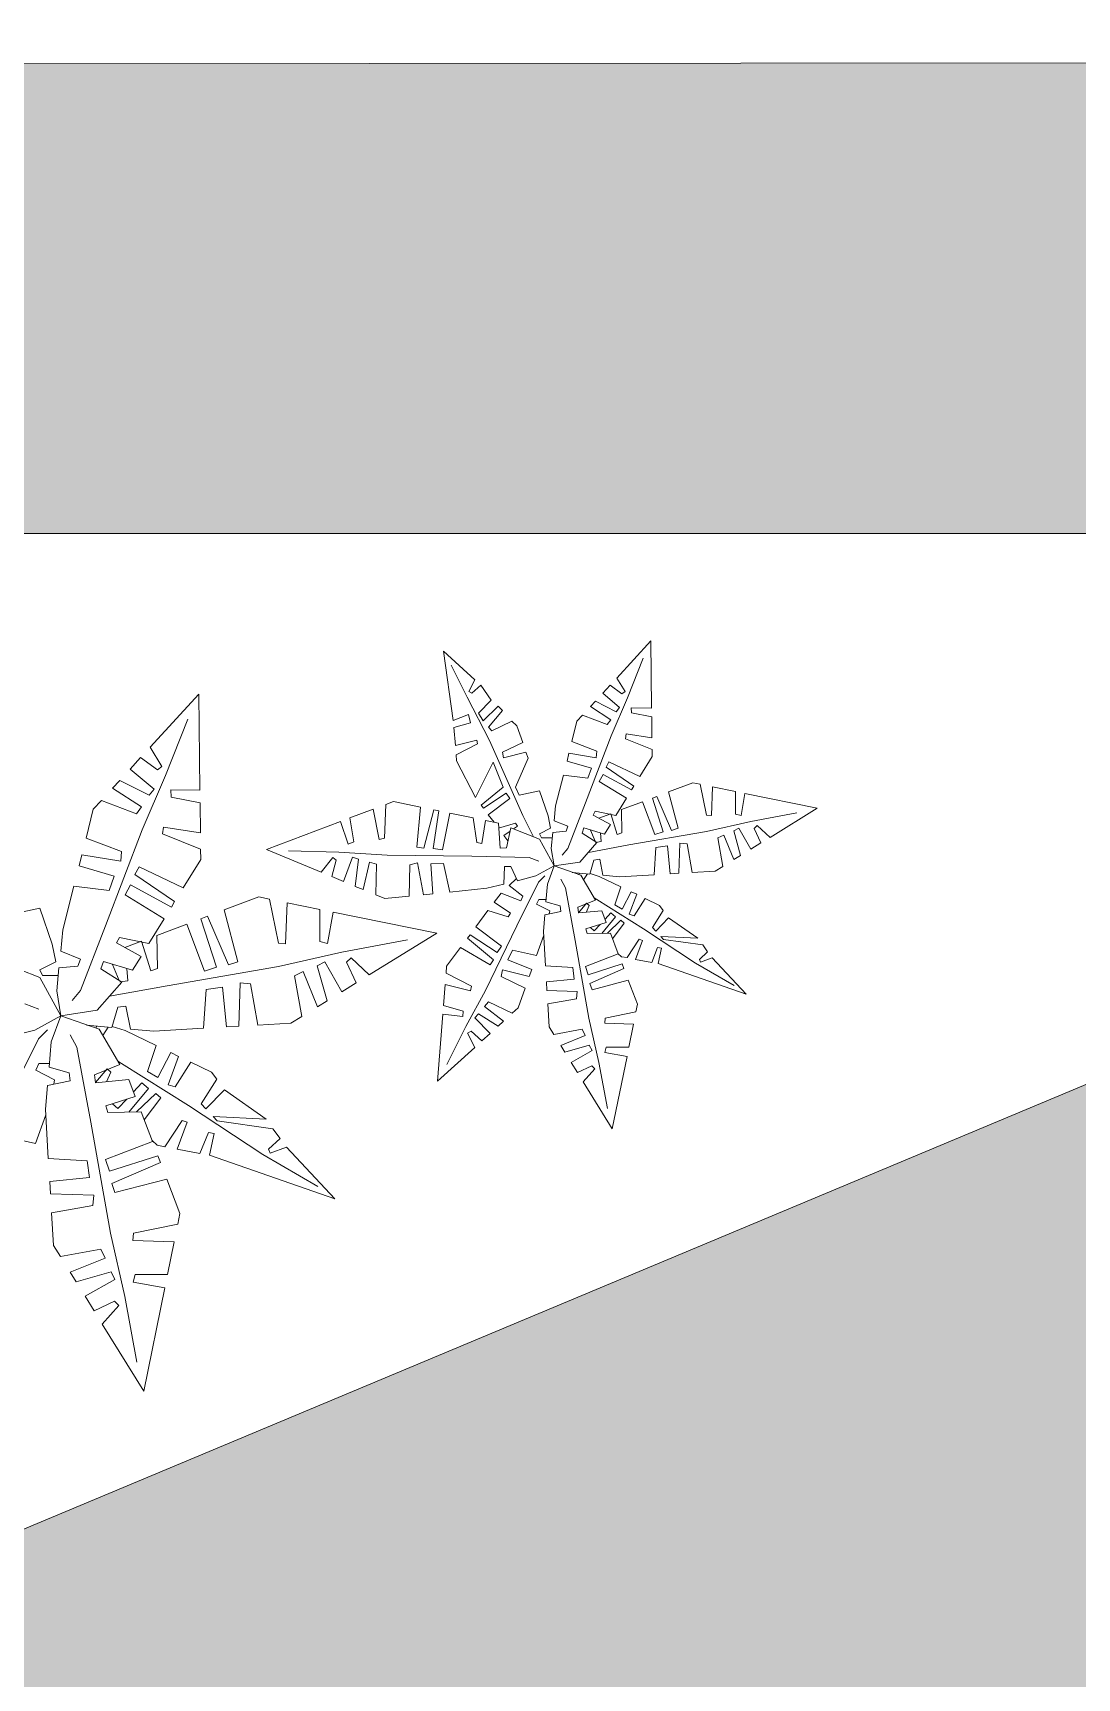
# Model space of a CAD drawing. Header units: millimetres. Extents: x 19901 to 42199, y 14545 to 21214.
# Drawn here: x 24332.3 to 24398.2, y 17520.2 to 17624.2 of the extents above; entities that cross this region are included whole.
import ezdxf

# ---------------------------------------------------------------- set-up
doc = ezdxf.new("R2010")
doc.units = ezdxf.units.MM
for name, color, linetype, lineweight in [('VEGETAZIONE', 94, 'Continuous', 5), ('vetro', 140, 'Continuous', 15), ('Wall', 7, 'Continuous', 20)]:
    doc.layers.add(name, color=color, linetype=linetype, lineweight=lineweight)

msp = doc.modelspace()

# ---------------------------------------------------------------- hatches: boundary and pattern name
at = {"layer": 'Wall', "true_color": 0x636466}
h = msp.add_hatch(color=251, dxfattribs=at)
h.dxf.hatch_style = 1
h.paths.add_polyline_path([(26447.66, 17149.14), (26357.68, 17111.46), (26380.85, 17056.12), (26470.84, 17093.8)])
h.paths.add_polyline_path([(26850.52, 17252.78), (26840.15, 17277.56), (26754.36, 17277.56), (26447.66, 17149.14), (26470.84, 17093.8)])
h.paths.add_polyline_path([(26827.35, 17308.13), (26754.36, 17277.56), (26840.15, 17277.56)])
h.paths.add_polyline_path([(26909.7, 17277.56), (26840.15, 17277.56), (26850.52, 17252.78)])
h.paths.add_polyline_path([(27263.82, 17425.85), (27240.65, 17481.19), (26827.35, 17308.13), (26840.15, 17277.56), (26909.7, 17277.56)])
h.paths.add_polyline_path([(27661.97, 17592.56), (27661.97, 17592.56), (27638.79, 17647.91), (27240.65, 17481.19), (27263.82, 17425.85)])
h.paths.add_polyline_path([(28226.14, 17828.81), (28202.97, 17884.15), (27733.61, 17687.61), (27733.61, 17622.56)])
h.paths.add_polyline_path([(27733.61, 17687.61), (27638.79, 17647.91), (27661.97, 17592.56), (27733.61, 17622.56)])
h.paths.add_polyline_path([(28334.5, 17939.23), (28202.97, 17884.15), (28226.14, 17828.81), (28357.68, 17883.88)])
h.paths.add_polyline_path([(25309.79, 17939.23), (25178.27, 17884.15), (25201.44, 17828.81), (25332.97, 17883.88)])
h.paths.add_polyline_path([(25178.27, 17884.15), (25083.35, 17844.41), (25106.52, 17789.06), (25201.44, 17828.81)])
h.paths.add_polyline_path([(25083.35, 17844.41), (24708.9, 17687.61), (24708.9, 17622.56), (25106.52, 17789.06)])
h.paths.add_polyline_path([(24708.9, 17622.56), (24708.9, 17687.61), (24458.74, 17582.86), (24481.91, 17527.52)])
h.paths.add_polyline_path([(24458.74, 17582.86), (24274.16, 17505.57), (24297.33, 17450.23), (24481.91, 17527.52)])
h.paths.add_polyline_path([(23648.16, 17243.44), (23332.97, 17111.46), (23356.14, 17056.12), (23671.33, 17188.1)])
h.paths.add_polyline_path([(23825.81, 17252.78), (23815.43, 17277.56), (23729.65, 17277.56), (23648.16, 17243.44), (23671.33, 17188.1)])
h.paths.add_polyline_path([(23802.64, 17308.13), (23729.65, 17277.56), (23815.43, 17277.56)])
h.paths.add_polyline_path([(23956.52, 17307.52), (23933.35, 17362.86), (23802.64, 17308.13), (23815.43, 17277.56), (23884.99, 17277.56)])
h.paths.add_polyline_path([(23884.99, 17277.56), (23815.43, 17277.56), (23825.81, 17252.78)])
h.paths.add_polyline_path([(24092.69, 17429.58), (23933.35, 17362.86), (23956.52, 17307.52), (24115.87, 17374.24)])
h = msp.add_hatch(color=251, dxfattribs=at)
h.dxf.hatch_style = 1
h.paths.add_polyline_path([(23986.52, 17592.56), (24115.87, 17592.56), (24115.87, 17622.19), (23956.52, 17622.56), (23956.52, 17372.56), (23986.52, 17385.13)])
h.paths.add_polyline_path([(24553.23, 17622.43), (24275.88, 17622.19), (24275.88, 17609.01), (24275.87, 17592.56), (24481.91, 17592.56)])
h.paths.add_polyline_path([(25106.52, 17622.56), (24708.9, 17622.56), (24637.25, 17592.56), (24694.25, 17592.56), (24694.25, 17592.56), (24697.25, 17592.56), (24754.25, 17592.56), (24754.25, 17592.56), (24757.25, 17592.56), (24784.25, 17592.56), (24784.25, 17592.56), (24787.25, 17592.56), (24934.25, 17592.56), (24934.25, 17592.56), (24937.25, 17592.56), (25076.52, 17592.56), (25076.52, 17502.56), (25076.52, 17490.06), (25086.52, 17490.06), (25086.52, 17575.06), (25096.52, 17575.06), (25096.52, 17490.06), (25106.52, 17490.06)])
h.paths.add_polyline_path([(24861.52, 17592.56), (24851.52, 17592.56), (24851.52, 17527.73), (24861.52, 17527.73)], flags=17)
h.paths.add_polyline_path([(25076.52, 17382.56), (24861.52, 17382.56), (24861.52, 17442.73), (24851.52, 17442.73), (24851.52, 17372.56), (25076.52, 17372.56)])
h.paths.add_polyline_path([(25106.52, 17410.06), (25076.52, 17410.06), (25076.52, 17227.56), (25084.02, 17227.56), (25084.02, 17347.56), (25099.02, 17347.56), (25099.02, 17227.56), (25106.52, 17227.56)])
h.paths.add_polyline_path([(25106.52, 17010.06), (25076.52, 17010.06), (25076.52, 16872.56), (25076.52, 16842.56), (25106.52, 16842.56)])
h.paths.add_polyline_path([(24786.52, 16967.56), (24756.52, 16967.56), (24756.52, 16962.56), (24756.52, 16842.56), (24786.52, 16842.56), (24786.52, 16872.56)])
h.paths.add_polyline_path([(24786.52, 17377.56), (24746.52, 17377.56), (24746.52, 17347.56), (24786.52, 17347.56)])
h.paths.add_polyline_path([(24396.52, 17377.56), (24356.52, 17377.56), (24356.52, 17347.56), (24368.39, 17347.56), (24396.52, 17347.56)])
h.paths.add_polyline_path([(24386.52, 16967.56), (24356.52, 16967.56), (24356.52, 16872.56), (24336.52, 16872.56), (24336.52, 16842.56), (24386.52, 16842.56)])
h.paths.add_polyline_path([(23986.52, 16962.56), (23986.52, 17320.08), (23956.52, 17307.52), (23956.52, 16842.56), (24119.02, 16842.56), (24119.02, 16850.06), (23999.02, 16850.06), (23999.02, 16865.06), (24119.02, 16865.06), (24119.02, 16872.56), (23986.52, 16872.56)])

# ---------------------------------------------------------------- linework, layer by layer
at = {"layer": 'VEGETAZIONE'}
for p, q in [((24358.85, 17580.76), (24358.23, 17585.13)), ((24358.23, 17585.13), (24360.21, 17583.33)), ((24371.32, 17585.78), (24369.17, 17583.43)), ((24371.37, 17581.53), (24371.32, 17585.78)), ((24359.73, 17582.23), (24358.72, 17584.25)), ((24369.86, 17582.18), (24370.83, 17584.68)), ((24360.21, 17583.33), (24359.83, 17582.58)), ((24360.01, 17582.47), (24360.59, 17582.98)), ((24360.59, 17582.98), (24361.25, 17582.03)), ((24368.75, 17582.98), (24368.29, 17582.47)), ((24369.49, 17582.44), (24368.75, 17582.98)), ((24369.17, 17583.43), (24369.7, 17582.58)), ((24342.77, 17582.41), (24339.7, 17579.06)), ((24342.85, 17576.34), (24342.77, 17582.41)), ((24361.13, 17579.49), (24359.73, 17582.23)), ((24359.83, 17582.58), (24360.01, 17582.47)), ((24361.25, 17582.03), (24360.44, 17581.21)), ((24367.82, 17581.97), (24367.51, 17581.63)), ((24369.13, 17581.31), (24367.82, 17581.97)), ((24368.29, 17582.47), (24369.34, 17581.58)), ((24368.81, 17579.78), (24369.86, 17582.18)), ((24369.7, 17582.58), (24369.49, 17582.44)), ((24340.68, 17577.27), (24342.08, 17580.84)), ((24359.81, 17581.13), (24358.85, 17580.76)), ((24359.94, 17580.6), (24359.81, 17581.13)), ((24360.44, 17581.21), (24360.74, 17580.74)), ((24360.74, 17580.74), (24361.68, 17581.65)), ((24361.96, 17581.39), (24361.07, 17580.34)), ((24361.68, 17581.65), (24361.96, 17581.39)), ((24361.68, 17581.65), (24361.96, 17581.39)), ((24367.01, 17581.08), (24366.66, 17580.7)), ((24368.56, 17580.49), (24367.01, 17581.08)), ((24367.51, 17581.63), (24368.79, 17580.8)), ((24368.79, 17580.8), (24368.56, 17580.49)), ((24369.34, 17581.58), (24369.13, 17581.31)), ((24370.09, 17581.55), (24371.37, 17581.53)), ((24370.1, 17581.23), (24370.09, 17581.55)), ((24371.38, 17580.99), (24370.1, 17581.23)), ((24371.39, 17579.65), (24371.38, 17580.99)), ((24358.89, 17580.3), (24359.94, 17580.6)), ((24358.98, 17579.18), (24358.89, 17580.3)), ((24361.07, 17580.34), (24361.29, 17580.1)), ((24361.29, 17580.1), (24362.54, 17580.71)), ((24362.54, 17580.71), (24362.86, 17580.42)), ((24362.86, 17580.42), (24363.23, 17579.37)), ((24366.66, 17580.7), (24366.34, 17579.42)), ((24367.2, 17575.54), (24368.81, 17579.78)), ((24369.72, 17579.6), (24369.76, 17579.9)), ((24369.76, 17579.9), (24371.39, 17579.65)), ((24339.7, 17579.06), (24340.45, 17577.84)), ((24360.33, 17579.52), (24358.98, 17579.18)), ((24359.02, 17578.58), (24360.38, 17579.27)), ((24360.38, 17579.27), (24360.33, 17579.52)), ((24363.25, 17574.74), (24361.13, 17579.49)), ((24363.23, 17579.37), (24361.96, 17578.75)), ((24361.96, 17578.75), (24362.02, 17578.4)), ((24362.02, 17578.4), (24363.44, 17578.76)), ((24363.44, 17578.76), (24363.58, 17578.37)), ((24363.44, 17578.76), (24363.58, 17578.37)), ((24366.34, 17579.42), (24367.91, 17578.82)), ((24367.91, 17578.82), (24367.87, 17578.4)), ((24371.4, 17578.92), (24369.72, 17579.6)), ((24371.41, 17578.48), (24371.4, 17578.92)), ((24339.1, 17578.41), (24338.44, 17577.68)), ((24338.44, 17577.68), (24339.95, 17576.41)), ((24340.16, 17577.64), (24339.1, 17578.41)), ((24340.45, 17577.84), (24340.16, 17577.64)), ((24359.05, 17578.2), (24359.02, 17578.58)), ((24360.25, 17575.89), (24359.05, 17578.2)), ((24361.36, 17578.13), (24360.25, 17575.89)), ((24361.99, 17576.54), (24361.36, 17578.13)), ((24363.58, 17578.37), (24362.77, 17576.55)), ((24366.15, 17578.68), (24366.03, 17578.19)), ((24366.15, 17578.68), (24366.03, 17578.19)), ((24366.03, 17578.19), (24367.57, 17577.74)), ((24367.87, 17578.4), (24366.15, 17578.68)), ((24367.57, 17577.74), (24367.35, 17577.1)), ((24368.5, 17577.81), (24368.68, 17578.15)), ((24370.26, 17576.61), (24368.5, 17577.81)), ((24368.68, 17578.15), (24370.63, 17577.22)), ((24370.63, 17577.22), (24371.41, 17578.48)), ((24337.78, 17576.96), (24337.33, 17576.48)), ((24337.78, 17576.96), (24337.33, 17576.48)), ((24339.65, 17576.03), (24337.78, 17576.96)), ((24339.19, 17573.84), (24340.68, 17577.27)), ((24365.8, 17577.29), (24365.31, 17575.36)), ((24367.35, 17577.1), (24365.8, 17577.29)), ((24368.07, 17576.9), (24368.31, 17577.34)), ((24369.79, 17575.84), (24368.07, 17576.9)), ((24368.31, 17577.34), (24370.11, 17576.37)), ((24372.45, 17576.24), (24373.97, 17576.82)), ((24373.97, 17576.82), (24374.45, 17576.72)), ((24374.45, 17576.72), (24374.84, 17574.77)), ((24336.62, 17575.7), (24336.11, 17575.15)), ((24338.83, 17574.85), (24336.62, 17575.7)), ((24337.33, 17576.48), (24339.16, 17575.3)), ((24339.95, 17576.41), (24339.65, 17576.03)), ((24341.01, 17576.37), (24342.85, 17576.34)), ((24341.03, 17575.91), (24341.01, 17576.37)), ((24342.86, 17575.56), (24341.03, 17575.91)), ((24355.08, 17575.64), (24354.59, 17575.45)), ((24356.78, 17575.28), (24355.08, 17575.64)), ((24360.61, 17575.4), (24361.99, 17576.54)), ((24362.19, 17576.17), (24360.75, 17575.21)), ((24361.06, 17574.8), (24362.42, 17575.82)), ((24362.42, 17575.82), (24362.19, 17576.17)), ((24362.77, 17576.55), (24363, 17576.04)), ((24363, 17576.04), (24364.29, 17576.31)), ((24364.29, 17576.31), (24364.84, 17574.73)), ((24369.12, 17574.75), (24369.79, 17575.84)), ((24369.47, 17575.12), (24370.79, 17575.61)), ((24370.11, 17576.37), (24370.26, 17576.61)), ((24370.11, 17576.37), (24370.26, 17576.61)), ((24370.79, 17575.61), (24371.58, 17573.54)), ((24371.42, 17575.85), (24371.71, 17575.96)), ((24371.42, 17575.85), (24371.71, 17575.96)), ((24372.1, 17573.71), (24371.42, 17575.85)), ((24371.71, 17575.96), (24372.64, 17573.81)), ((24373.05, 17573.94), (24372.45, 17576.24)), ((24375.16, 17574.74), (24375.23, 17576.56)), ((24375.23, 17576.56), (24376.67, 17576.27)), ((24376.67, 17576.27), (24376.67, 17574.84)), ((24377.02, 17574.75), (24377.26, 17576.15)), ((24377.26, 17576.15), (24381.84, 17575.21)), ((24336.11, 17575.15), (24335.65, 17573.32)), ((24339.16, 17575.3), (24338.83, 17574.85)), ((24342.88, 17573.65), (24342.86, 17575.56)), ((24353.79, 17575.15), (24352.32, 17574.6)), ((24352.32, 17574.6), (24352.56, 17573.09)), ((24354.17, 17573.24), (24353.79, 17575.15)), ((24354.59, 17575.45), (24354.51, 17573.32)), ((24356.54, 17572.75), (24356.78, 17575.28)), ((24357.61, 17575.11), (24356.99, 17572.69)), ((24357.58, 17572.66), (24357.94, 17575.05)), ((24357.94, 17575.05), (24357.61, 17575.11)), ((24357.94, 17575.05), (24357.61, 17575.11)), ((24358.64, 17574.9), (24358.16, 17572.58)), ((24360.11, 17574.6), (24358.64, 17574.9)), ((24360.34, 17573.04), (24360.11, 17574.6)), ((24360.75, 17575.21), (24360.61, 17575.4)), ((24360.75, 17575.21), (24360.61, 17575.4)), ((24361.42, 17574.33), (24361.06, 17574.8)), ((24363.91, 17573.41), (24363.25, 17574.74)), ((24364.84, 17574.73), (24364.99, 17573.95)), ((24365.31, 17575.36), (24365.22, 17574.42)), ((24366.09, 17572.67), (24367.2, 17575.54)), ((24367.68, 17574.78), (24367.81, 17575.03)), ((24368.77, 17574.19), (24367.68, 17574.78)), ((24367.81, 17575.03), (24369.12, 17574.75)), ((24368.05, 17574.58), (24368.79, 17574.86)), ((24368.79, 17574.86), (24369.2, 17573.55)), ((24369.49, 17573.65), (24369.47, 17575.12)), ((24374.84, 17574.77), (24375.16, 17574.74)), ((24376.67, 17574.84), (24377.02, 17574.75)), ((24377.65, 17574.38), (24380.55, 17574.91)), ((24381.84, 17575.21), (24378.86, 17573.37)), ((24336.89, 17567.78), (24339.19, 17573.84)), ((24340.49, 17573.59), (24340.54, 17574.01)), ((24342.89, 17572.62), (24340.49, 17573.59)), ((24340.54, 17574.01), (24342.88, 17573.65)), ((24351.72, 17574.37), (24347.04, 17572.61)), ((24352.21, 17572.94), (24351.72, 17574.37)), ((24360.88, 17574.44), (24360.66, 17572.99)), ((24361.71, 17574.27), (24360.88, 17574.44)), ((24361.71, 17574.27), (24361.8, 17572.69)), ((24362.78, 17574.26), (24361.71, 17573.94)), ((24362.04, 17573.49), (24362.44, 17573.76)), ((24362.2, 17572.7), (24362.48, 17573.96)), ((24364.29, 17573.26), (24362.48, 17573.96)), ((24362.65, 17573.9), (24362.91, 17574.07)), ((24362.91, 17574.07), (24362.78, 17574.26)), ((24364.29, 17573.59), (24364.99, 17573.95)), ((24364.41, 17573.33), (24364.29, 17573.59)), ((24365.14, 17573.68), (24365.04, 17572.66)), ((24365.14, 17573.68), (24365.98, 17573.75)), ((24366.09, 17574.07), (24365.22, 17574.42)), ((24365.98, 17573.75), (24366.09, 17574.07)), ((24367.1, 17573.96), (24366.99, 17573.64)), ((24366.99, 17573.64), (24367.92, 17573.04)), ((24368.39, 17573.58), (24367.1, 17573.96)), ((24367.8, 17573.12), (24367.51, 17573.83)), ((24368.14, 17573.65), (24368.19, 17573.11)), ((24368.39, 17573.58), (24368.77, 17574.19)), ((24369.2, 17573.55), (24369.49, 17573.65)), ((24369.93, 17572.89), (24374.84, 17573.74)), ((24371.58, 17573.54), (24372.1, 17573.71)), ((24372.64, 17573.81), (24373.05, 17573.94)), ((24374.84, 17573.74), (24377.65, 17574.38)), ((24376.89, 17573.94), (24376.56, 17573.78)), ((24376.56, 17573.78), (24376.99, 17572.22)), ((24377.64, 17572.62), (24376.89, 17573.94)), ((24378.05, 17574.12), (24377.85, 17573.93)), ((24377.85, 17573.93), (24378.28, 17573.02)), ((24378.86, 17573.37), (24378.05, 17574.12)), ((24335.65, 17573.32), (24337.9, 17572.47)), ((24342.9, 17571.98), (24342.89, 17572.62)), ((24347.04, 17572.61), (24350.5, 17571.17)), ((24351.61, 17572.44), (24348.45, 17572.52)), ((24352.56, 17573.09), (24352.21, 17572.94)), ((24354.51, 17573.32), (24354.17, 17573.24)), ((24356.99, 17572.69), (24356.54, 17572.75)), ((24358.16, 17572.58), (24357.58, 17572.66)), ((24360.66, 17572.99), (24360.34, 17573.04)), ((24361.8, 17572.69), (24362.2, 17572.7)), ((24362.3, 17573.14), (24362.04, 17573.49)), ((24365.21, 17571.56), (24364.29, 17573.26)), ((24365.11, 17573.34), (24364.41, 17573.33)), ((24365.04, 17572.66), (24365.21, 17571.56)), ((24365.73, 17572.24), (24366.09, 17572.67)), ((24366.83, 17571.8), (24367.92, 17573.04)), ((24367.38, 17572.42), (24369.93, 17572.89)), ((24368.19, 17573.11), (24367.82, 17573.05)), ((24371.64, 17572.73), (24371.53, 17571.01)), ((24372.38, 17572.83), (24371.64, 17572.73)), ((24372.55, 17571.07), (24372.38, 17572.83)), ((24373.15, 17573.01), (24373.09, 17571.1)), ((24373.61, 17572.97), (24373.15, 17573.01)), ((24373.94, 17571.15), (24373.61, 17572.97)), ((24375.94, 17573.51), (24375.55, 17573.33)), ((24375.55, 17573.33), (24375.87, 17571.53)), ((24376.57, 17571.96), (24375.94, 17573.51)), ((24378.28, 17573.02), (24377.64, 17572.62)), ((24335.39, 17572.26), (24335.21, 17571.57)), ((24335.39, 17572.26), (24335.21, 17571.57)), ((24335.21, 17571.57), (24337.42, 17570.92)), ((24337.84, 17571.87), (24335.39, 17572.26)), ((24337.9, 17572.47), (24337.84, 17571.87)), ((24338.74, 17571.02), (24339, 17571.51)), ((24339, 17571.51), (24341.79, 17570.18)), ((24341.79, 17570.18), (24342.9, 17571.98)), ((24350.5, 17571.17), (24351.23, 17572.1)), ((24351.46, 17571.93), (24351.17, 17570.89)), ((24351.23, 17572.1), (24351.46, 17571.93)), ((24354.68, 17572.24), (24351.61, 17572.44)), ((24351.92, 17570.58), (24352.48, 17572.11)), ((24352.48, 17572.11), (24352.86, 17571.99)), ((24352.86, 17571.99), (24352.66, 17570.27)), ((24353.16, 17570.07), (24353.56, 17571.81)), ((24353.56, 17571.81), (24354, 17571.68)), ((24354, 17571.68), (24353.96, 17569.73)), ((24360.01, 17572.17), (24354.68, 17572.24)), ((24356.07, 17569.65), (24356.1, 17571.63)), ((24356.1, 17571.63), (24356.58, 17571.76)), ((24356.58, 17571.76), (24356.97, 17569.74)), ((24357.43, 17571.7), (24358.23, 17571.71)), ((24357.55, 17569.8), (24357.43, 17571.7)), ((24358.23, 17571.71), (24358.64, 17569.91)), ((24363.63, 17572.09), (24360.01, 17572.17)), ((24362.09, 17571.52), (24362.05, 17570.42)), ((24362.49, 17571.53), (24362.09, 17571.52)), ((24362.9, 17570.63), (24362.49, 17571.53)), ((24364.25, 17571.86), (24363.63, 17572.09)), ((24364.07, 17570.93), (24365.21, 17571.56)), ((24364.8, 17570.41), (24365.21, 17571.56)), ((24365.21, 17571.56), (24366.83, 17571.8)), ((24365.21, 17571.56), (24366.91, 17570.97)), ((24367.48, 17571.04), (24367.73, 17571.93)), ((24367.73, 17571.93), (24368.1, 17571.99)), ((24368.1, 17571.99), (24368.3, 17570.97)), ((24375.87, 17571.53), (24375.38, 17571.23)), ((24376.99, 17572.22), (24376.57, 17571.96)), ((24376.99, 17572.22), (24376.57, 17571.96)), ((24337.42, 17570.92), (24337.11, 17570.01)), ((24341.25, 17569.31), (24338.74, 17571.02)), ((24351.17, 17570.89), (24351.92, 17570.58)), ((24360.97, 17570.15), (24362.05, 17570.42)), ((24362.84, 17570.77), (24362.38, 17570.33)), ((24364.24, 17570.53), (24362.87, 17567.78)), ((24362.9, 17570.63), (24364.07, 17570.93)), ((24364.64, 17570.93), (24364.24, 17570.53)), ((24364.7, 17569.29), (24364.8, 17570.41)), ((24365.63, 17570.72), (24365.93, 17570.18)), ((24367.48, 17571.04), (24366.36, 17571.14)), ((24366.8, 17571.1), (24366.78, 17571.01)), ((24366.91, 17570.97), (24367.83, 17569.4)), ((24367.08, 17570.69), (24367.32, 17571.06)), ((24368.06, 17570.9), (24367.49, 17571.08)), ((24369.44, 17570.24), (24368.06, 17570.9)), ((24369.34, 17570.88), (24368.3, 17570.97)), ((24371.53, 17571.01), (24369.34, 17570.88)), ((24373.09, 17571.1), (24372.55, 17571.07)), ((24373.09, 17571.1), (24372.55, 17571.07)), ((24375.38, 17571.23), (24373.94, 17571.15)), ((24334.89, 17570.29), (24334.19, 17567.53)), ((24337.11, 17570.01), (24334.89, 17570.29)), ((24338.13, 17569.73), (24338.47, 17570.36)), ((24340.58, 17568.22), (24338.13, 17569.73)), ((24338.47, 17570.36), (24341.04, 17568.96)), ((24344.38, 17568.78), (24346.56, 17569.61)), ((24346.56, 17569.61), (24347.24, 17569.47)), ((24347.24, 17569.47), (24347.8, 17566.68)), ((24352.66, 17570.27), (24353.16, 17570.07)), ((24352.66, 17570.27), (24353.16, 17570.07)), ((24353.96, 17569.73), (24354.53, 17569.5)), ((24354.53, 17569.5), (24356.07, 17569.65)), ((24356.97, 17569.74), (24357.55, 17569.8)), ((24356.97, 17569.74), (24357.55, 17569.8)), ((24358.64, 17569.91), (24360.97, 17570.15)), ((24361.87, 17569.84), (24361.44, 17569.27)), ((24361.87, 17569.84), (24363.11, 17569.35)), ((24363.25, 17569.65), (24362.38, 17570.33)), ((24363.11, 17569.35), (24363.25, 17569.65)), ((24364.25, 17569.45), (24364.11, 17569.15)), ((24364.71, 17569.45), (24364.25, 17569.45)), ((24365.93, 17570.18), (24366.55, 17566.85)), ((24366.71, 17568.95), (24367.83, 17569.4)), ((24367.75, 17569.55), (24367.91, 17569.45)), ((24367.91, 17569.45), (24370.86, 17567.59)), ((24369.06, 17569.1), (24369.44, 17570.24)), ((24370.09, 17569.93), (24369.51, 17568.83)), ((24369.96, 17568.51), (24370.43, 17569.77)), ((24370.43, 17569.77), (24370.09, 17569.93)), ((24370.43, 17569.77), (24370.09, 17569.93)), ((24370.96, 17569.51), (24370.27, 17568.42)), ((24371.88, 17569.07), (24370.96, 17569.51)), ((24330.89, 17568.49), (24332.73, 17568.89)), ((24332.73, 17568.89), (24333.52, 17566.63)), ((24341.04, 17568.96), (24341.25, 17569.31)), ((24341.04, 17568.96), (24341.25, 17569.31)), ((24342.91, 17568.23), (24343.33, 17568.39)), ((24342.91, 17568.23), (24343.33, 17568.39)), ((24343.33, 17568.39), (24344.66, 17565.31)), ((24345.24, 17565.5), (24344.38, 17568.78)), ((24348.26, 17566.64), (24348.36, 17569.24)), ((24348.36, 17569.24), (24350.42, 17568.82)), ((24350.42, 17568.82), (24350.42, 17566.78)), ((24350.91, 17566.66), (24351.26, 17568.65)), ((24351.26, 17568.65), (24357.8, 17567.31)), ((24361.04, 17568.74), (24360.27, 17567.71)), ((24362.32, 17568.35), (24361.04, 17568.74)), ((24361.44, 17569.27), (24362.47, 17568.58)), ((24362.47, 17568.58), (24362.32, 17568.35)), ((24364.11, 17569.15), (24364.95, 17568.72)), ((24364.54, 17567.43), (24364.63, 17568.48)), ((24365.64, 17568.68), (24364.63, 17568.48)), ((24364.7, 17569.29), (24365.59, 17569.04)), ((24364.91, 17568.53), (24364.95, 17568.72)), ((24365.59, 17569.04), (24365.64, 17568.68)), ((24366.76, 17568.59), (24366.71, 17568.95)), ((24366.76, 17568.61), (24367.26, 17569.21)), ((24368.23, 17568.73), (24366.76, 17568.59)), ((24367.43, 17569.07), (24367.24, 17568.63)), ((24367.26, 17569.21), (24367.43, 17569.07)), ((24368.23, 17568.73), (24368.51, 17567.99)), ((24369.1, 17568.34), (24368.23, 17567.3)), ((24368.43, 17568.2), (24368.8, 17568.59)), ((24368.8, 17568.59), (24369.1, 17568.34)), ((24369.51, 17568.83), (24369.06, 17569.1)), ((24370.27, 17568.42), (24369.96, 17568.51)), ((24371.43, 17567.67), (24372.11, 17568.75)), ((24372.11, 17568.75), (24371.88, 17569.07)), ((24334.19, 17567.53), (24334.05, 17566.18)), ((24335.3, 17563.69), (24336.89, 17567.78)), ((24339.62, 17566.66), (24340.58, 17568.22)), ((24340.13, 17567.17), (24342.01, 17567.89)), ((24342.01, 17567.89), (24343.14, 17564.92)), ((24343.89, 17565.16), (24342.91, 17568.23)), ((24357.8, 17567.31), (24353.54, 17564.68)), ((24360.27, 17567.71), (24361.89, 17566.5)), ((24362.87, 17567.78), (24360.89, 17563.7)), ((24364.67, 17565.25), (24364.54, 17567.43)), ((24368.51, 17567.99), (24367.21, 17567.58)), ((24367.21, 17567.58), (24367.3, 17567.29)), ((24367.3, 17567.29), (24368.77, 17567.31)), ((24367.51, 17567.67), (24367.74, 17567.46)), ((24367.74, 17567.46), (24368.13, 17567.87)), ((24368.58, 17567.31), (24369.42, 17568.13)), ((24368.77, 17567.31), (24369.27, 17566)), ((24369.65, 17567.94), (24368.91, 17566.95)), ((24369.42, 17568.13), (24369.65, 17567.94)), ((24370.86, 17567.59), (24374.14, 17565.43)), ((24371.63, 17567.45), (24371.43, 17567.67)), ((24372.45, 17568.29), (24371.63, 17567.45)), ((24374.29, 17566.99), (24372.45, 17568.29)), ((24374.29, 17566.99), (24372.45, 17568.29)), ((24333.52, 17566.63), (24333.74, 17565.51)), ((24337.57, 17566.7), (24337.76, 17567.05)), ((24339.13, 17565.85), (24337.57, 17566.7)), ((24337.76, 17567.05), (24339.62, 17566.66)), ((24338.1, 17566.4), (24339.15, 17566.81)), ((24339.15, 17566.81), (24339.75, 17564.94)), ((24340.16, 17565.08), (24340.13, 17567.17)), ((24347.8, 17566.68), (24348.26, 17566.64)), ((24350.42, 17566.78), (24350.91, 17566.66)), ((24351.81, 17566.12), (24355.96, 17566.89)), ((24359.31, 17566.42), (24358.42, 17565.24)), ((24361.17, 17565.32), (24359.31, 17566.42)), ((24359.91, 17567.22), (24359.74, 17566.99)), ((24359.91, 17567.22), (24359.74, 17566.99)), ((24359.74, 17566.99), (24361.38, 17565.64)), ((24361.61, 17566.09), (24359.91, 17567.22)), ((24361.89, 17566.5), (24361.61, 17566.09)), ((24362.3, 17565.63), (24362.58, 17566.24)), ((24362.58, 17566.24), (24364.11, 17565.91)), ((24364.11, 17565.91), (24364.56, 17567.18)), ((24366.55, 17566.85), (24367.41, 17561.95)), ((24369.82, 17565.77), (24370.58, 17566.93)), ((24370.8, 17566.86), (24370.36, 17565.66)), ((24370.58, 17566.93), (24370.8, 17566.86)), ((24371.38, 17565.47), (24371.75, 17566.4)), ((24371.75, 17566.4), (24372, 17566.36)), ((24372, 17566.36), (24371.79, 17565.39)), ((24371.96, 17567.11), (24374.29, 17566.99)), ((24372.13, 17566.92), (24371.96, 17567.11)), ((24374.6, 17566.57), (24372.13, 17566.92)), ((24374.91, 17566.14), (24374.6, 17566.57)), ((24332.73, 17564.52), (24330.15, 17565.53)), ((24332.73, 17565), (24333.74, 17565.51)), ((24333.94, 17565.12), (24335.14, 17565.22)), ((24335.3, 17565.67), (24334.05, 17566.18)), ((24335.14, 17565.22), (24335.3, 17565.67)), ((24336.75, 17565.52), (24336.59, 17565.06)), ((24338.59, 17564.97), (24336.75, 17565.52)), ((24337.74, 17564.33), (24337.33, 17565.34)), ((24338.59, 17564.97), (24339.13, 17565.85)), ((24340.78, 17563.99), (24347.8, 17565.21)), ((24344.66, 17565.31), (24345.24, 17565.5)), ((24347.8, 17565.21), (24351.81, 17566.12)), ((24350.73, 17565.5), (24350.26, 17565.26)), ((24350.26, 17565.26), (24350.88, 17563.04)), ((24351.8, 17563.61), (24350.73, 17565.5)), ((24352.39, 17565.75), (24352.11, 17565.48)), ((24352.11, 17565.48), (24352.71, 17564.17)), ((24353.54, 17564.68), (24352.39, 17565.75)), ((24358.42, 17565.24), (24358.39, 17564.79)), ((24361.38, 17565.64), (24361.17, 17565.32)), ((24363.8, 17565.03), (24362.3, 17565.63)), ((24366.39, 17565.14), (24364.67, 17565.25)), ((24369.27, 17566), (24367.2, 17565.21)), ((24367.2, 17565.21), (24367.37, 17564.68)), ((24367.37, 17564.68), (24369.51, 17565.37)), ((24369.25, 17566.04), (24369.48, 17565.83)), ((24369.48, 17565.83), (24369.82, 17565.77)), ((24369.51, 17565.37), (24369.62, 17565.08)), ((24369.51, 17565.37), (24369.62, 17565.08)), ((24370.36, 17565.66), (24371.38, 17565.47)), ((24371.79, 17565.39), (24377.34, 17563.47)), ((24374.14, 17565.43), (24376.58, 17564)), ((24374.4, 17565.66), (24374.91, 17566.14)), ((24374.47, 17565.48), (24374.4, 17565.66)), ((24375.19, 17565.75), (24374.47, 17565.48)), ((24377.34, 17563.47), (24375.19, 17565.75)), ((24332.9, 17564.63), (24332.73, 17565)), ((24334.05, 17562.1), (24332.73, 17564.52)), ((24333.9, 17564.63), (24332.9, 17564.63)), ((24333.94, 17565.12), (24333.8, 17563.67)), ((24336.36, 17562.44), (24337.92, 17564.21)), ((24336.59, 17565.06), (24337.92, 17564.21)), ((24338.3, 17564.3), (24337.78, 17564.23)), ((24338.23, 17565.08), (24338.3, 17564.3)), ((24339.75, 17564.94), (24340.16, 17565.08)), ((24343.14, 17564.92), (24343.89, 17565.16)), ((24345.39, 17564.17), (24345.31, 17561.43)), ((24346.05, 17564.11), (24345.39, 17564.17)), ((24349.37, 17564.89), (24348.81, 17564.62)), ((24348.81, 17564.62), (24349.28, 17562.05)), ((24350.27, 17562.66), (24349.37, 17564.89)), ((24352.71, 17564.17), (24351.8, 17563.61)), ((24358.39, 17564.79), (24360, 17563.96)), ((24361.87, 17564.58), (24361.95, 17565)), ((24363.38, 17563.84), (24361.87, 17564.58)), ((24361.95, 17565), (24363.64, 17564.57)), ((24363.64, 17564.57), (24363.8, 17565.03)), ((24363.64, 17564.57), (24363.8, 17565.03)), ((24364.73, 17564.23), (24366.49, 17564.41)), ((24364.76, 17563.69), (24364.73, 17564.23)), ((24364.76, 17563.69), (24364.73, 17564.23)), ((24366.49, 17564.41), (24366.39, 17565.14)), ((24369.62, 17565.08), (24367.48, 17564.14)), ((24367.61, 17563.74), (24369.9, 17564.34)), ((24369.9, 17564.34), (24370.48, 17562.82)), ((24333.8, 17563.67), (24334.05, 17562.1)), ((24334.78, 17563.07), (24335.3, 17563.69)), ((24337.14, 17563.33), (24340.78, 17563.99)), ((24343.23, 17563.76), (24343.07, 17561.31)), ((24344.28, 17563.91), (24343.23, 17563.76)), ((24344.52, 17561.39), (24344.28, 17563.91)), ((24346.51, 17561.5), (24346.05, 17564.11)), ((24358.33, 17564.07), (24358.23, 17562.74)), ((24359.94, 17563.67), (24358.33, 17564.07)), ((24360.89, 17563.7), (24359.63, 17561.41)), ((24360, 17563.96), (24359.94, 17563.67)), ((24362.95, 17562.6), (24363.38, 17563.84)), ((24366.68, 17563.63), (24364.76, 17563.69)), ((24364.81, 17562.84), (24366.63, 17563.17)), ((24366.63, 17563.17), (24366.68, 17563.63)), ((24367.48, 17564.14), (24367.61, 17563.74)), ((24332.68, 17562.52), (24331.78, 17562.85)), ((24332.41, 17561.19), (24334.05, 17562.1)), ((24333.45, 17560.45), (24334.05, 17562.1)), ((24334.05, 17562.1), (24336.36, 17562.44)), ((24334.05, 17562.1), (24336.48, 17561.25)), ((24337.29, 17561.36), (24337.65, 17562.63)), ((24337.65, 17562.63), (24338.17, 17562.71)), ((24338.17, 17562.71), (24338.46, 17561.26)), ((24350.88, 17563.04), (24350.27, 17562.66)), ((24350.88, 17563.04), (24350.27, 17562.66)), ((24358.18, 17562.19), (24357.85, 17557.96)), ((24359.46, 17562.06), (24358.18, 17562.19)), ((24358.23, 17562.74), (24359.48, 17562.38)), ((24359.48, 17562.38), (24359.46, 17562.06)), ((24360.2, 17561.97), (24360.43, 17562.21)), ((24360.43, 17562.21), (24361.68, 17561.44)), ((24360.81, 17562.69), (24361.08, 17562.98)), ((24362.01, 17561.75), (24360.81, 17562.69)), ((24361.08, 17562.98), (24362.56, 17562.25)), ((24362.56, 17562.25), (24362.95, 17562.6)), ((24364.9, 17561.4), (24364.81, 17562.84)), ((24370.38, 17562.34), (24368.43, 17561.95)), ((24370.48, 17562.82), (24370.38, 17562.34)), ((24330.74, 17560.77), (24332.41, 17561.19)), ((24333.22, 17561.2), (24332.65, 17560.63)), ((24337.29, 17561.36), (24335.69, 17561.5)), ((24336.31, 17561.45), (24336.29, 17561.31)), ((24336.48, 17561.25), (24337.79, 17559.02)), ((24336.71, 17560.85), (24337.06, 17561.38)), ((24338.12, 17561.16), (24337.31, 17561.41)), ((24340.09, 17560.21), (24338.12, 17561.16)), ((24339.94, 17561.13), (24338.46, 17561.26)), ((24343.07, 17561.31), (24339.94, 17561.13)), ((24345.31, 17561.43), (24344.52, 17561.39)), ((24345.31, 17561.43), (24344.52, 17561.39)), ((24348.58, 17561.62), (24346.51, 17561.5)), ((24349.28, 17562.05), (24348.58, 17561.62)), ((24359.63, 17561.41), (24358.43, 17559.01)), ((24359.75, 17561), (24359.97, 17561.12)), ((24359.97, 17561.12), (24360.66, 17560.52)), ((24361.17, 17560.98), (24360.2, 17561.97)), ((24361.68, 17561.44), (24362.01, 17561.75)), ((24361.68, 17561.44), (24362.01, 17561.75)), ((24365.2, 17560.91), (24364.9, 17561.4)), ((24366.99, 17561.24), (24365.2, 17560.91)), ((24367.18, 17560.85), (24366.99, 17561.24)), ((24367.41, 17561.95), (24368.05, 17559.14)), ((24368.43, 17561.95), (24368.41, 17561.62)), ((24368.41, 17561.62), (24370.23, 17561.56)), ((24370.23, 17561.56), (24369.93, 17560.12)), ((24332.65, 17560.63), (24330.7, 17556.69)), ((24333.32, 17558.85), (24333.45, 17560.45)), ((24334.64, 17560.9), (24335.08, 17560.12)), ((24335.08, 17560.12), (24335.95, 17555.37)), ((24339.54, 17558.58), (24340.09, 17560.21)), ((24357.85, 17557.96), (24360.2, 17560.1)), ((24360.2, 17560.1), (24359.75, 17561)), ((24360.66, 17560.52), (24361.17, 17560.98)), ((24365.63, 17560.22), (24367.18, 17560.85)), ((24365.89, 17559.79), (24365.63, 17560.22)), ((24365.89, 17559.79), (24365.63, 17560.22)), ((24367.44, 17560.23), (24365.89, 17559.79)), ((24367.61, 17559.9), (24367.44, 17560.23)), ((24368.5, 17560.12), (24368.42, 17559.77)), ((24369.93, 17560.12), (24368.5, 17560.12)), ((24332.68, 17559.09), (24332.48, 17558.65)), ((24333.34, 17559.08), (24332.68, 17559.09)), ((24336.18, 17558.37), (24337.79, 17559.02)), ((24337.67, 17559.23), (24337.9, 17559.08)), ((24337.9, 17559.08), (24342.12, 17556.42)), ((24341.01, 17559.77), (24340.18, 17558.2)), ((24340.83, 17557.74), (24341.5, 17559.53)), ((24341.5, 17559.53), (24341.01, 17559.77)), ((24341.5, 17559.53), (24341.01, 17559.77)), ((24342.27, 17559.17), (24341.28, 17557.61)), ((24343.57, 17558.54), (24342.27, 17559.17)), ((24366.29, 17559.15), (24367.61, 17559.9)), ((24366.69, 17558.51), (24366.29, 17559.15)), ((24368.05, 17559.14), (24368.59, 17556.24)), ((24368.42, 17559.77), (24369.82, 17559.53)), ((24369.82, 17559.53), (24368.89, 17554.95)), ((24332.48, 17558.65), (24333.67, 17558.04)), ((24334.66, 17557.98), (24333.22, 17557.69)), ((24333.32, 17558.85), (24334.59, 17558.5)), ((24333.62, 17557.77), (24333.67, 17558.04)), ((24334.59, 17558.5), (24334.66, 17557.98)), ((24336.26, 17557.85), (24336.18, 17558.37)), ((24336.25, 17557.88), (24336.98, 17558.74)), ((24338.36, 17558.06), (24336.26, 17557.85)), ((24337.21, 17558.54), (24336.94, 17557.92)), ((24336.98, 17558.74), (24337.21, 17558.54)), ((24338.36, 17558.06), (24338.76, 17557)), ((24340.18, 17558.2), (24339.54, 17558.58)), ((24342.93, 17556.54), (24343.91, 17558.08)), ((24343.91, 17558.08), (24343.57, 17558.54)), ((24367.6, 17558.93), (24366.69, 17558.51)), ((24367.05, 17557.93), (24367.79, 17558.74)), ((24368.89, 17554.95), (24367.05, 17557.93)), ((24367.79, 17558.74), (24367.6, 17558.93)), ((24333.09, 17556.2), (24333.22, 17557.69)), ((24338.76, 17557), (24336.9, 17556.41)), ((24339.6, 17557.5), (24338.35, 17556.01)), ((24338.65, 17557.29), (24339.18, 17557.85)), ((24338.85, 17556.02), (24340.06, 17557.19)), ((24339.18, 17557.85), (24339.6, 17557.5)), ((24340.38, 17556.92), (24339.33, 17555.52)), ((24340.06, 17557.19), (24340.38, 17556.92)), ((24341.28, 17557.61), (24340.83, 17557.74)), ((24344.39, 17557.42), (24343.22, 17556.22)), ((24347.02, 17555.57), (24344.39, 17557.42)), ((24347.02, 17555.57), (24344.39, 17557.42)), ((24333.27, 17553.08), (24333.09, 17556.2)), ((24336.9, 17556.41), (24337.03, 17555.99)), ((24337.03, 17555.99), (24339.13, 17556.03)), ((24337.33, 17556.54), (24337.66, 17556.23)), ((24337.66, 17556.23), (24338.22, 17556.83)), ((24339.13, 17556.03), (24339.85, 17554.15)), ((24342.12, 17556.42), (24346.81, 17553.33)), ((24343.22, 17556.22), (24342.93, 17556.54)), ((24332.47, 17554.02), (24333.11, 17555.84)), ((24335.95, 17555.37), (24337.19, 17548.36)), ((24340.62, 17553.82), (24341.72, 17555.48)), ((24342.03, 17555.38), (24341.4, 17553.67)), ((24341.72, 17555.48), (24342.03, 17555.38)), ((24343.69, 17555.74), (24347.02, 17555.57)), ((24343.93, 17555.46), (24343.69, 17555.74)), ((24347.46, 17554.96), (24343.93, 17555.46)), ((24347.91, 17554.35), (24347.46, 17554.96)), ((24330.29, 17554.5), (24332.47, 17554.02)), ((24339.85, 17554.15), (24336.89, 17553.02)), ((24339.82, 17554.21), (24340.14, 17553.91)), ((24340.14, 17553.91), (24340.62, 17553.82)), ((24342.85, 17553.39), (24343.39, 17554.72)), ((24343.39, 17554.72), (24343.74, 17554.66)), ((24343.74, 17554.66), (24343.44, 17553.28)), ((24347.17, 17553.67), (24347.91, 17554.35)), ((24348.31, 17553.8), (24347.28, 17553.42)), ((24351.37, 17550.53), (24348.31, 17553.8)), ((24335.73, 17552.92), (24333.27, 17553.08)), ((24335.88, 17551.87), (24335.73, 17552.92)), ((24336.89, 17553.02), (24337.13, 17552.27)), ((24337.13, 17552.27), (24340.19, 17553.25)), ((24340.35, 17552.83), (24337.28, 17551.5)), ((24340.19, 17553.25), (24340.35, 17552.83)), ((24340.19, 17553.25), (24340.35, 17552.83)), ((24341.4, 17553.67), (24342.85, 17553.39)), ((24343.44, 17553.28), (24351.37, 17550.53)), ((24346.81, 17553.33), (24350.29, 17551.3)), ((24347.28, 17553.42), (24347.17, 17553.67)), ((24333.36, 17551.63), (24335.88, 17551.87)), ((24337.47, 17550.92), (24340.75, 17551.78)), ((24340.75, 17551.78), (24341.57, 17549.61)), ((24333.41, 17550.85), (24333.36, 17551.63)), ((24333.41, 17550.85), (24333.36, 17551.63)), ((24336.14, 17550.77), (24333.41, 17550.85)), ((24336.08, 17550.11), (24336.14, 17550.77)), ((24337.28, 17551.5), (24337.47, 17550.92)), ((24333.48, 17549.64), (24336.08, 17550.11)), ((24333.6, 17547.58), (24333.48, 17549.64)), ((24341.57, 17549.61), (24341.44, 17548.92)), ((24341.44, 17548.92), (24338.65, 17548.37)), ((24334.03, 17546.88), (24333.6, 17547.58)), ((24337.19, 17548.36), (24338.1, 17544.35)), ((24338.65, 17548.37), (24338.61, 17547.9)), ((24338.61, 17547.9), (24341.21, 17547.81)), ((24341.21, 17547.81), (24340.79, 17545.75)), ((24336.59, 17547.35), (24334.03, 17546.88)), ((24334.64, 17545.89), (24336.86, 17546.79)), ((24336.86, 17546.79), (24336.59, 17547.35)), ((24335.02, 17545.28), (24334.64, 17545.89)), ((24335.02, 17545.28), (24334.64, 17545.89)), ((24337.24, 17545.91), (24335.02, 17545.28)), ((24337.48, 17545.44), (24337.24, 17545.91)), ((24338.75, 17545.75), (24338.63, 17545.26)), ((24340.79, 17545.75), (24338.75, 17545.75)), ((24335.59, 17544.37), (24337.48, 17545.44)), ((24338.63, 17545.26), (24340.62, 17544.91)), ((24340.62, 17544.91), (24339.3, 17538.37)), ((24336.16, 17543.45), (24335.59, 17544.37)), ((24337.46, 17544.06), (24336.16, 17543.45)), ((24336.67, 17542.62), (24337.73, 17543.78)), ((24337.73, 17543.78), (24337.46, 17544.06)), ((24338.1, 17544.35), (24338.87, 17540.21)), ((24339.3, 17538.37), (24336.67, 17542.62))]:
    msp.add_line(p, q, dxfattribs=at)
at = {"layer": 'vetro'}
msp.add_line((24458.74, 17582.86), (24274.16, 17505.57), dxfattribs=at)
at = {"layer": 'Wall'}
for p, q in [((24275.87, 17622.19), (24553.23, 17622.43)), ((24481.91, 17592.56), (24275.87, 17592.56))]:
    msp.add_line(p, q, dxfattribs=at)

doc.saveas('drawing.dxf')
